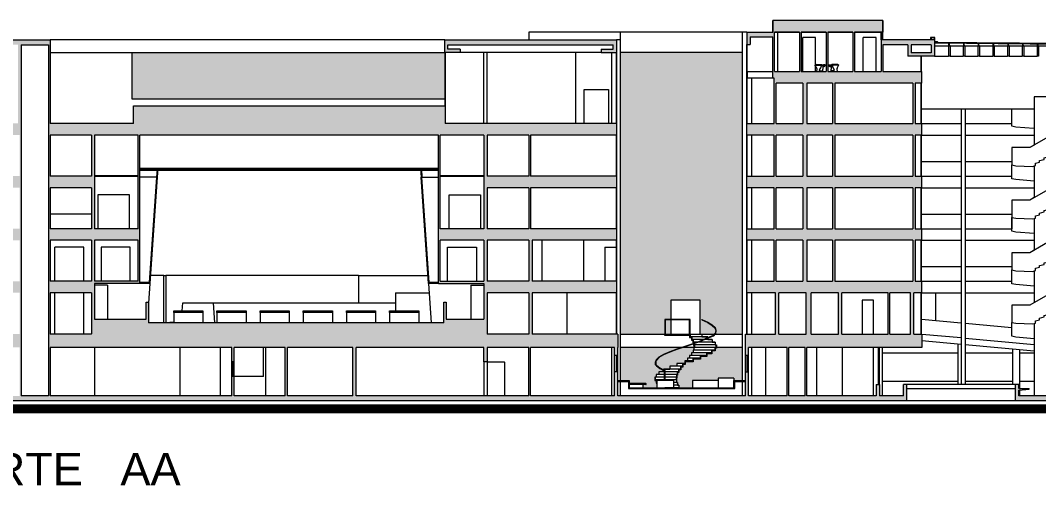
# Model space of a CAD drawing. Header units: metres. Extents: x -331 to 2982, y 362 to 2539.
# Drawn here: x 792.3 to 855.4, y 2333 to 2361.8 of the extents above; entities that cross this region are included whole.
import ezdxf

# ---------------------------------------------------------------- set-up
doc = ezdxf.new("R2010")
doc.units = ezdxf.units.M
doc.layers.get('0').update_dxf_attribs({"color": 251})
doc.layers.add('Texto_Salas', color=251, linetype='Continuous')
doc.styles.add('ARIAL', font='arial.ttf')

msp = doc.modelspace()

# ---------------------------------------------------------------- hatches: boundary and pattern name
at = {"lineweight": 0}
h = msp.add_hatch(color=256, dxfattribs=at)
h.paths.add_polyline_path([(845.763, 2361.837), (838.948, 2361.837), (838.948, 2361.117), (837.338, 2361.117), (837.338, 2360.347), (837.538, 2360.347), (837.538, 2360.817), (838.948, 2360.817), (838.948, 2358.257), (839.038, 2358.257), (839.038, 2355.457), (837.338, 2355.457), (837.338, 2354.737), (839.038, 2354.737), (839.038, 2352.197), (837.338, 2352.197), (837.338, 2351.477), (839.038, 2351.477), (839.038, 2348.947), (837.338, 2348.947), (837.338, 2348.227), (839.038, 2348.227), (839.038, 2345.697), (837.338, 2345.697), (837.338, 2344.977), (839.123, 2344.977), (839.123, 2342.427), (837.248, 2342.427), (837.248, 2341.114, 0.414214), (837.263, 2341.099), (837.448, 2341.099), (837.448, 2341.599), (839.848, 2341.599), (839.848, 2338.597), (837.448, 2338.597), (837.448, 2340.098), (837.248, 2340.098), (837.248, 2338.597), (837.248, 2338.297), (847.247, 2338.297), (847.247, 2339.307), (847.047, 2339.307), (847.047, 2338.597), (845.548, 2338.597), (845.548, 2339.307), (845.348, 2339.307), (845.348, 2338.597), (841.048, 2338.597), (841.048, 2341.599), (848.174, 2341.599), (848.174, 2342.427), (847.682, 2342.427), (847.682, 2344.977), (848.158, 2344.977), (848.158, 2345.697), (847.768, 2345.697), (847.768, 2348.227), (848.158, 2348.227), (848.158, 2348.947), (847.768, 2348.947), (847.768, 2351.477), (848.158, 2351.477), (848.158, 2352.197), (847.768, 2352.197), (847.768, 2354.737), (848.158, 2354.737), (848.158, 2355.457), (847.768, 2355.457), (847.768, 2357.957), (848.158, 2357.957), (848.158, 2358.677), (845.763, 2358.677), (845.763, 2360.327), (847.308, 2360.327), (847.308, 2359.627), (848.958, 2359.627), (848.958, 2360.627), (845.663, 2360.627), (845.663, 2358.677), (843.998, 2358.677), (843.998, 2361.117), (845.763, 2361.117)])
h.paths.add_polyline_path([(843.898, 2361.117), (843.898, 2358.677), (842.348, 2358.677), (842.348, 2361.117)], flags=17)
h.paths.add_polyline_path([(842.248, 2361.117), (842.248, 2358.677), (840.698, 2358.677), (840.698, 2361.117)], flags=17)
h.paths.add_polyline_path([(847.508, 2360.327), (848.758, 2360.327), (848.758, 2359.827), (847.508, 2359.827)], flags=16)
h.paths.add_polyline_path([(847.618, 2357.957), (847.618, 2355.457), (842.795, 2355.457), (842.795, 2357.957)], flags=17)
h.paths.add_polyline_path([(842.645, 2357.957), (842.645, 2355.457), (841.063, 2355.457), (841.063, 2357.957)], flags=17)
h.paths.add_polyline_path([(840.598, 2361.117), (840.598, 2358.677), (839.048, 2358.677), (839.048, 2361.117)], flags=17)
h.paths.add_polyline_path([(840.803, 2357.957), (840.803, 2355.457), (839.163, 2355.457), (839.163, 2357.957)], flags=17)
h.paths.add_polyline_path([(847.618, 2354.737), (847.618, 2352.197), (842.795, 2352.197), (842.795, 2354.737)], flags=17)
h.paths.add_polyline_path([(842.645, 2354.737), (842.645, 2352.197), (841.063, 2352.197), (841.063, 2354.737)], flags=17)
h.paths.add_polyline_path([(840.803, 2354.737), (840.803, 2352.197), (839.163, 2352.197), (839.163, 2354.737)], flags=17)
h.paths.add_polyline_path([(847.618, 2351.477), (847.618, 2348.947), (842.795, 2348.947), (842.795, 2351.477)], flags=17)
h.paths.add_polyline_path([(842.645, 2351.477), (842.645, 2348.947), (841.063, 2348.947), (841.063, 2351.477)], flags=17)
h.paths.add_polyline_path([(840.803, 2351.477), (840.803, 2348.947), (839.163, 2348.947), (839.163, 2351.477)], flags=17)
h.paths.add_polyline_path([(847.618, 2348.227), (847.618, 2345.697), (842.795, 2345.697), (842.795, 2348.227)], flags=17)
h.paths.add_polyline_path([(842.645, 2348.227), (842.645, 2345.697), (841.063, 2345.697), (841.063, 2348.227)], flags=17)
h.paths.add_polyline_path([(840.803, 2348.227), (840.803, 2345.697), (839.163, 2345.697), (839.163, 2348.227)], flags=17)
h.paths.add_polyline_path([(846.1, 2344.977), (846.1, 2342.427), (843.223, 2342.427), (843.223, 2344.977)], flags=17)
h.paths.add_polyline_path([(846.195, 2344.977), (847.482, 2344.977), (847.482, 2342.427), (846.195, 2342.427)], flags=17)
h.paths.add_polyline_path([(843.023, 2344.977), (843.023, 2342.427), (841.323, 2342.427), (841.323, 2344.977)], flags=17)
h.paths.add_polyline_path([(841.023, 2344.977), (841.023, 2342.427), (839.323, 2342.427), (839.323, 2344.977)], flags=17)
h.paths.add_polyline_path([(840.948, 2341.599), (840.948, 2338.597), (839.948, 2338.597), (839.948, 2341.599)], flags=17)
h = msp.add_hatch(color=256, dxfattribs=at)
h.paths.add_polyline_path([(794.198, 2360.627), (785.088, 2360.627), (785.088, 2359.857), (786.058, 2359.857), (786.058, 2360.057), (785.288, 2360.057), (785.288, 2360.327), (790.298, 2360.327), (790.298, 2355.457), (786.038, 2355.457), (786.038, 2354.737), (788.698, 2354.737), (788.698, 2352.197), (786.038, 2352.197), (786.038, 2351.477), (792.298, 2351.477), (792.298, 2348.947), (786.038, 2348.947), (786.038, 2348.227), (789.648, 2348.227), (789.648, 2345.697), (786.038, 2345.697), (786.038, 2344.977), (790.55, 2344.977), (790.55, 2342.427), (784.638, 2342.427), (784.638, 2342.377), (784.638, 2341.599), (784.838, 2341.599), (784.838, 2342.127), (789.538, 2342.127), (789.538, 2341.599), (792.298, 2341.599), (792.298, 2338.597), (789.738, 2338.597), (789.738, 2340.977), (789.538, 2340.977), (789.538, 2338.297), (794.198, 2338.297), (794.198, 2338.597), (794.198, 2341.599)])
h.paths.add_polyline_path([(792.198, 2360.327), (792.198, 2359.857), (792.198, 2355.457), (790.398, 2355.457), (790.398, 2360.327)], flags=16)
h.paths.add_polyline_path([(792.398, 2360.327), (794.098, 2360.327), (794.098, 2338.597), (792.398, 2338.597)], flags=16)
h.paths.add_polyline_path([(792.298, 2354.737), (792.298, 2352.197), (790.598, 2352.197), (790.598, 2354.737)], flags=16)
h.paths.add_polyline_path([(790.498, 2354.737), (790.498, 2352.197), (790.198, 2352.197), (790.198, 2354.737)], flags=16)
h.paths.add_polyline_path([(790.098, 2354.737), (790.098, 2352.197), (788.798, 2352.197), (788.798, 2354.737)], flags=16)
h.paths.add_polyline_path([(792.298, 2348.227), (792.298, 2345.697), (789.748, 2345.697), (789.748, 2348.227)], flags=16)
h.paths.add_polyline_path([(792.298, 2344.977), (792.298, 2342.427), (790.61, 2342.427), (790.61, 2344.977)], flags=16)
for points in [[(829.258, 2360.627), (818.628, 2360.627), (818.628, 2359.857), (819.578, 2359.857), (819.578, 2360.057), (818.828, 2360.057), (818.828, 2360.327), (829.058, 2360.327), (829.058, 2360.057), (828.308, 2360.057), (828.308, 2359.857), (829.258, 2359.857)], [(818.628, 2359.857), (799.248, 2359.857), (799.248, 2356.987), (818.628, 2356.987)], [(886.269, 2338.597), (883.981, 2338.597), (883.981, 2340.993), (885.977, 2341.131), (885.976, 2341.356), (885.786, 2341.356), (885.786, 2341.281), (883.981, 2341.281), (883.981, 2341.481), (883.581, 2341.481), (883.581, 2338.963), (881.776, 2338.963), (881.776, 2339.038), (881.586, 2339.038), (881.586, 2338.963), (881.586, 2338.813), (883.581, 2338.677), (883.581, 2338.597), (854.187, 2338.597), (854.187, 2338.957), (854.82, 2339.021, 0.448595), (854.834, 2339.039, 0.479005), (854.819, 2339.057), (854.187, 2339.057), (854.187, 2339.307), (853.987, 2339.307), (853.987, 2338.297), (886.269, 2338.297)]]:
    msp.add_hatch(color=256, dxfattribs=at).paths.add_polyline_path(points)
h = msp.add_hatch(color=256, dxfattribs=at)
h.paths.add_polyline_path([(837.073, 2359.857), (829.523, 2359.857), (829.523, 2342.427), (832.257, 2342.427), (832.257, 2343.327), (832.63, 2343.327), (832.63, 2344.527), (834.45, 2344.527), (834.45, 2342.427), (835.334, 2342.427), (835.374, 2342.475, 0.117169), (835.377, 2342.481), (835.415, 2342.644), (835.365, 2342.807, 0.129661), (835.361, 2342.814), (835.203, 2342.964), (834.915, 2343.131), (834.56, 2343.297), (834.56, 2343.327), (834.915, 2343.161), (835.203, 2342.994), (835.378, 2342.828), (835.433, 2342.648), (835.39, 2342.465), (835.359, 2342.427), (837.073, 2342.427)])
h.paths.add_polyline_path([(832.63, 2343.297), (832.287, 2343.297), (832.287, 2342.427), (832.63, 2342.427)], flags=17)
h = msp.add_hatch(color=256, dxfattribs=at)
h.paths.add_polyline_path([(818.248, 2356.557), (799.348, 2356.557), (799.348, 2355.457), (794.198, 2355.457), (794.198, 2354.737), (796.748, 2354.737), (796.748, 2352.197), (794.198, 2352.197), (794.198, 2351.477), (796.748, 2351.477), (796.748, 2348.947), (794.198, 2348.947), (794.198, 2348.227), (796.748, 2348.227), (796.748, 2345.697), (794.198, 2345.697), (794.198, 2344.977), (796.748, 2344.977), (796.748, 2342.427), (794.198, 2342.427), (794.198, 2341.599), (805.448, 2341.599), (805.448, 2340.697), (805.598, 2340.697), (805.598, 2341.599), (808.748, 2341.599), (808.748, 2338.597), (805.598, 2338.597), (805.598, 2339.797), (805.448, 2339.797), (805.448, 2338.597), (794.198, 2338.597), (794.198, 2338.297), (813.148, 2338.297), (813.148, 2338.597), (813.148, 2341.599), (813.148, 2343.124), (800.288, 2343.124), (800.288, 2344.407), (800.138, 2344.407), (800.138, 2343.357), (796.948, 2343.357), (796.948, 2345.557), (799.748, 2345.557), (799.748, 2354.737), (818.248, 2354.737)])
h.paths.add_polyline_path([(799.648, 2354.737), (799.648, 2348.947), (796.948, 2348.947), (796.948, 2354.737)], flags=17)
h.paths.add_polyline_path([(799.648, 2348.227), (799.648, 2345.697), (796.948, 2345.697), (796.948, 2348.227)], flags=16)
h.paths.add_polyline_path([(812.948, 2341.599), (812.948, 2338.597), (808.898, 2338.597), (808.898, 2341.599)], flags=16)
h = msp.add_hatch(color=256, dxfattribs=at)
h.paths.add_polyline_path([(829.258, 2355.457), (818.648, 2355.457), (818.648, 2356.557), (818.248, 2356.557), (818.248, 2354.737), (818.248, 2345.557), (821.048, 2345.557), (821.048, 2343.357), (818.728, 2343.357), (818.728, 2344.407), (818.578, 2344.407), (818.578, 2343.124), (813.148, 2343.124), (813.148, 2341.599), (821.048, 2341.599), (821.048, 2340.697), (821.248, 2340.697), (821.248, 2341.599), (823.848, 2341.599), (823.848, 2338.597), (813.148, 2338.597), (813.148, 2338.297), (837.248, 2338.297), (837.248, 2338.597), (829.348, 2338.597), (829.348, 2340.098), (829.148, 2340.098), (829.148, 2338.597), (823.948, 2338.597), (823.948, 2341.599), (829.148, 2341.599), (829.148, 2341.099), (829.348, 2341.099), (829.348, 2341.599), (829.348, 2342.427), (824.048, 2342.427), (824.048, 2344.977), (829.258, 2344.977), (829.258, 2345.697), (824.048, 2345.697), (824.048, 2348.227), (829.258, 2348.227), (829.258, 2348.947), (823.948, 2348.947), (823.948, 2351.477), (829.258, 2351.477), (829.258, 2352.197), (823.948, 2352.197), (823.948, 2354.737), (829.258, 2354.737)])
h.paths.add_polyline_path([(821.048, 2354.737), (821.048, 2348.947), (818.348, 2348.947), (818.348, 2354.737)], flags=17)
h.paths.add_polyline_path([(821.248, 2354.737), (823.848, 2354.737), (823.848, 2352.197), (821.248, 2352.197)], flags=17)
h.paths.add_polyline_path([(821.248, 2351.477), (823.848, 2351.477), (823.848, 2348.947), (821.248, 2348.947)], flags=17)
h.paths.add_polyline_path([(821.048, 2348.227), (821.048, 2345.697), (818.348, 2345.697), (818.348, 2348.227)], flags=17)
h.paths.add_polyline_path([(821.248, 2348.227), (823.848, 2348.227), (823.848, 2345.697), (821.248, 2345.697)], flags=17)
h.paths.add_polyline_path([(821.248, 2344.977), (823.848, 2344.977), (823.848, 2342.427), (821.248, 2342.427)], flags=17)
h = msp.add_hatch(color=256, dxfattribs=at)
h.paths.add_polyline_path([(831.721, 2340.83), (831.896, 2340.996), (832.184, 2341.163), (832.565, 2341.329), (833.013, 2341.496), (833.313, 2341.599), (829.523, 2341.599), (829.523, 2339.547), (830.058, 2339.547), (830.058, 2339.357), (831.089, 2339.357, -0.414214), (831.104, 2339.342), (831.104, 2339.322, -0.414214), (831.089, 2339.307), (830.904, 2339.307), (830.904, 2339.097), (831.788, 2339.097), (831.788, 2339.38), (831.717, 2339.38), (831.717, 2339.547), (831.64, 2339.547), (831.64, 2339.763), (831.67, 2339.763), (831.721, 2339.763), (831.721, 2339.93), (831.896, 2339.93), (831.896, 2340.096), (832.184, 2340.096), (832.184, 2340.173), (831.948, 2340.3), (831.747, 2340.467), (831.67, 2340.55), (831.67, 2340.633), (831.67, 2340.663)])
h.paths.add_polyline_path([(833.655, 2340.929), (833.793, 2340.929), (833.793, 2341.095), (833.913, 2341.095), (833.913, 2341.262), (834.006, 2341.262), (834.006, 2341.428), (834.059, 2341.428), (834.059, 2341.599), (833.401, 2341.599), (833.013, 2341.466), (832.565, 2341.299), (832.184, 2341.133), (831.896, 2340.966), (831.738, 2340.816, 0.129661), (831.734, 2340.809), (831.695, 2340.682), (831.695, 2340.559, 0.189519), (831.699, 2340.549), (831.747, 2340.497), (831.948, 2340.33), (832.184, 2340.203), (832.184, 2340.263), (832.565, 2340.263), (832.565, 2340.429), (833.013, 2340.429), (833.013, 2340.596), (833.498, 2340.596), (833.498, 2340.762), (833.655, 2340.762)])
h.paths.add_polyline_path([(837.073, 2341.599), (835.459, 2341.599), (835.459, 2341.545), (835.381, 2341.545), (835.381, 2341.378), (835.181, 2341.378), (835.181, 2341.212), (834.872, 2341.212), (834.872, 2341.045), (834.474, 2341.045), (834.474, 2340.879), (834.016, 2340.879), (834.016, 2340.712), (833.528, 2340.712), (833.528, 2340.546), (833.383, 2340.546), (833.383, 2340.379), (833.248, 2340.379), (833.248, 2340.213), (833.134, 2340.213), (833.134, 2340.046), (833.047, 2340.046), (833.047, 2339.88), (832.995, 2339.88), (832.995, 2339.713), (832.98, 2339.713), (832.98, 2339.597), (832.983, 2339.597), (832.983, 2339.43), (833.043, 2339.43), (833.043, 2339.264), (833.136, 2339.264), (833.136, 2339.097), (833.968, 2339.097), (833.968, 2339.547), (835.558, 2339.547), (835.558, 2339.697), (836.538, 2339.697), (836.538, 2339.547), (837.073, 2339.547)])

# ---------------------------------------------------------------- linework, layer by layer
for p, q in [((838.948, 2361.117), (838.948, 2361.837)), ((845.763, 2361.837), (845.763, 2361.117)), ((829.523, 2339.547), (829.523, 2361.117)), ((837.073, 2339.547), (837.073, 2361.117)), ((837.338, 2361.117), (838.948, 2361.117)), ((837.338, 2361.117), (837.338, 2360.347)), ((840.598, 2361.117), (839.048, 2361.117)), ((839.048, 2358.677), (839.048, 2361.117)), ((839.248, 2361.117), (839.248, 2358.677)), ((840.598, 2361.117), (840.598, 2358.677)), ((842.248, 2361.117), (840.698, 2361.117)), ((840.698, 2361.117), (840.698, 2358.677)), ((842.248, 2361.117), (842.248, 2358.677)), ((843.898, 2361.117), (842.348, 2361.117)), ((842.348, 2361.117), (842.348, 2358.677)), ((843.898, 2361.117), (843.898, 2358.677)), ((845.763, 2361.117), (843.998, 2361.117)), ((843.998, 2361.117), (843.998, 2358.677)), ((845.663, 2360.627), (845.663, 2361.117)), ((845.703, 2361.117), (845.703, 2360.627)), ((845.723, 2361.117), (845.723, 2360.627)), ((845.763, 2360.627), (845.763, 2361.117)), ((785.088, 2360.627), (794.198, 2360.627)), ((818.628, 2360.627), (794.198, 2360.627)), ((794.198, 2360.627), (794.198, 2355.457)), ((818.628, 2360.627), (829.258, 2360.627)), ((818.628, 2359.857), (818.628, 2360.627)), ((829.523, 2360.627), (829.258, 2360.627)), ((829.258, 2360.627), (829.258, 2359.857)), ((837.538, 2360.817), (838.948, 2360.817)), ((837.538, 2360.817), (837.538, 2360.347)), ((838.948, 2358.257), (838.948, 2360.817)), ((840.798, 2358.677), (840.798, 2360.777)), ((841.598, 2360.777), (840.798, 2360.777)), ((841.598, 2359.091), (841.598, 2360.777)), ((844.548, 2358.677), (844.548, 2360.777)), ((845.348, 2360.777), (844.548, 2360.777)), ((845.348, 2358.677), (845.348, 2360.777)), ((848.958, 2360.627), (845.663, 2360.627)), ((845.663, 2360.627), (845.663, 2358.677)), ((848.758, 2360.747), (848.758, 2360.627)), ((848.958, 2360.627), (848.958, 2359.627)), ((849.158, 2360.51), (849.208, 2360.475)), ((792.398, 2360.327), (794.098, 2360.327)), ((792.398, 2360.327), (792.398, 2338.597)), ((794.098, 2360.327), (794.098, 2338.597)), ((794.198, 2359.857), (818.628, 2359.857)), ((818.628, 2359.857), (818.628, 2356.557)), ((819.578, 2359.857), (818.628, 2359.857)), ((818.648, 2359.857), (818.648, 2356.557)), ((818.828, 2360.327), (829.058, 2360.327)), ((818.828, 2360.057), (818.828, 2360.327)), ((819.578, 2360.057), (818.828, 2360.057)), ((819.578, 2360.057), (819.578, 2359.857)), ((828.308, 2359.857), (819.578, 2359.857)), ((821.048, 2355.457), (821.048, 2359.857)), ((821.248, 2355.457), (821.248, 2359.857)), ((826.758, 2355.457), (826.758, 2359.857)), ((828.308, 2360.057), (828.308, 2359.857)), ((828.308, 2360.057), (829.058, 2360.057)), ((828.308, 2359.857), (829.258, 2359.857)), ((828.973, 2355.457), (828.973, 2359.857)), ((829.058, 2360.057), (829.058, 2360.327)), ((829.238, 2359.857), (829.238, 2355.457)), ((829.258, 2359.857), (829.258, 2355.457)), ((837.073, 2359.857), (829.523, 2359.857)), ((837.338, 2355.457), (837.338, 2360.347)), ((837.338, 2360.347), (837.538, 2360.347)), ((837.368, 2355.457), (837.368, 2360.347)), ((847.308, 2360.327), (845.763, 2360.327)), ((845.763, 2360.327), (845.763, 2358.677)), ((847.308, 2360.327), (847.308, 2359.627)), ((848.758, 2360.327), (847.508, 2360.327)), ((847.508, 2360.327), (847.508, 2359.827)), ((848.758, 2360.327), (848.758, 2359.827)), ((859.321, 2360.374), (848.958, 2360.477)), ((859.321, 2360.324), (848.958, 2360.427)), ((848.958, 2360.252), (859.021, 2360.252)), ((849.823, 2360.252), (849.823, 2359.627)), ((849.923, 2360.252), (849.823, 2360.252)), ((849.86, 2360.252), (849.86, 2360.418)), ((849.885, 2360.252), (849.885, 2360.418)), ((849.923, 2360.252), (849.923, 2359.627)), ((850.738, 2360.252), (850.738, 2359.627)), ((850.838, 2360.252), (850.738, 2360.252)), ((850.775, 2360.252), (850.775, 2360.409)), ((850.8, 2360.252), (850.8, 2360.409)), ((850.838, 2360.252), (850.838, 2359.627)), ((851.652, 2360.252), (851.652, 2359.627)), ((851.752, 2360.252), (851.652, 2360.252)), ((851.69, 2360.252), (851.69, 2360.4)), ((851.715, 2360.252), (851.715, 2360.4)), ((851.752, 2360.252), (851.752, 2359.627)), ((852.567, 2360.252), (852.567, 2359.627)), ((852.667, 2360.252), (852.567, 2360.252)), ((852.605, 2360.252), (852.605, 2360.391)), ((852.63, 2360.252), (852.63, 2360.39)), ((852.667, 2360.252), (852.667, 2359.627)), ((853.482, 2360.252), (853.482, 2359.627)), ((853.582, 2360.252), (853.482, 2360.252)), ((853.52, 2360.252), (853.52, 2360.382)), ((853.545, 2360.252), (853.545, 2360.381)), ((853.582, 2360.252), (853.582, 2359.627)), ((854.397, 2360.252), (854.397, 2359.627)), ((854.497, 2360.252), (854.397, 2360.252)), ((854.434, 2360.252), (854.434, 2360.372)), ((854.459, 2360.252), (854.459, 2360.372)), ((854.497, 2360.252), (854.497, 2359.627)), ((855.312, 2360.252), (855.312, 2359.627)), ((855.412, 2360.252), (855.312, 2360.252)), ((855.349, 2360.252), (855.349, 2360.363)), ((855.374, 2360.252), (855.374, 2360.363)), ((855.412, 2360.252), (855.412, 2359.627)), ((848.958, 2359.627), (847.308, 2359.627)), ((848.758, 2359.827), (847.508, 2359.827)), ((848.138, 2358.677), (848.138, 2359.627)), ((848.158, 2358.677), (848.158, 2359.627)), ((848.958, 2359.627), (849.823, 2359.627)), ((849.923, 2359.627), (849.823, 2359.627)), ((849.923, 2359.627), (850.738, 2359.627)), ((850.838, 2359.627), (850.738, 2359.627)), ((850.838, 2359.627), (851.652, 2359.627)), ((851.752, 2359.627), (851.652, 2359.627)), ((851.752, 2359.627), (852.567, 2359.627)), ((852.667, 2359.627), (852.567, 2359.627)), ((852.667, 2359.627), (853.482, 2359.627)), ((853.582, 2359.627), (853.482, 2359.627)), ((853.582, 2359.627), (854.397, 2359.627)), ((854.497, 2359.627), (854.397, 2359.627)), ((854.497, 2359.627), (855.312, 2359.627)), ((855.412, 2359.627), (855.312, 2359.627)), ((837.388, 2358.257), (837.388, 2358.677)), ((837.388, 2358.677), (838.948, 2358.677)), ((841.573, 2359.045), (841.573, 2359.062)), ((841.669, 2358.871), (841.574, 2359.04)), ((841.578, 2359.067), (842.065, 2359.067)), ((841.579, 2359.082), (841.579, 2359.072)), ((841.584, 2359.087), (841.987, 2359.087)), ((841.598, 2358.677), (841.598, 2358.998)), ((841.634, 2359.102), (841.987, 2359.102)), ((841.841, 2358.736), (841.84, 2358.763)), ((841.871, 2358.707), (842.033, 2358.707)), ((841.918, 2359.042), (842.091, 2359.042)), ((841.987, 2359.102), (841.987, 2359.067)), ((841.996, 2359.096), (841.987, 2359.096)), ((841.987, 2359.079), (841.99, 2359.08)), ((841.987, 2359.074), (841.999, 2359.078)), ((841.992, 2359.075), (841.992, 2359.067)), ((842.001, 2359.079), (842.001, 2359.067)), ((842.043, 2359.042), (842.023, 2359.042)), ((842.038, 2359.011), (842.038, 2358.819)), ((842.043, 2358.697), (842.038, 2358.818)), ((842.05, 2359.034), (842.04, 2359.019)), ((842.043, 2358.682), (842.043, 2358.697)), ((842.068, 2359.068), (842.078, 2359.076)), ((842.193, 2359.077), (842.078, 2359.076)), ((842.106, 2359.047), (842.193, 2359.047)), ((842.198, 2359.072), (842.198, 2359.052)), ((842.398, 2359.072), (842.398, 2359.052)), ((842.403, 2359.077), (842.518, 2359.076)), ((842.49, 2359.047), (842.403, 2359.047)), ((842.678, 2359.042), (842.505, 2359.042)), ((842.528, 2359.068), (842.518, 2359.076)), ((843.018, 2359.067), (842.531, 2359.067)), ((842.545, 2359.034), (842.555, 2359.019)), ((842.553, 2359.042), (842.573, 2359.042)), ((842.553, 2358.697), (842.558, 2358.818)), ((842.553, 2358.682), (842.553, 2358.697)), ((842.558, 2359.011), (842.558, 2358.819)), ((842.724, 2358.707), (842.563, 2358.707)), ((842.595, 2359.079), (842.595, 2359.067)), ((842.609, 2359.074), (842.596, 2359.078)), ((842.6, 2359.096), (842.609, 2359.096)), ((842.604, 2359.075), (842.604, 2359.067)), ((842.609, 2359.079), (842.606, 2359.08)), ((842.609, 2359.102), (842.609, 2359.067)), ((842.962, 2359.102), (842.609, 2359.102)), ((843.012, 2359.087), (842.609, 2359.087)), ((842.754, 2358.736), (842.756, 2358.763)), ((842.927, 2358.871), (843.022, 2359.04)), ((843.017, 2359.082), (843.017, 2359.072)), ((843.023, 2359.045), (843.023, 2359.062)), ((838.948, 2358.257), (837.388, 2358.257)), ((837.623, 2358.257), (837.623, 2355.457)), ((839.038, 2355.457), (839.038, 2358.257)), ((839.163, 2355.457), (839.163, 2357.957)), ((840.803, 2357.957), (840.803, 2355.457)), ((841.063, 2357.957), (841.063, 2355.457)), ((842.645, 2357.957), (842.645, 2355.457)), ((842.795, 2357.957), (842.795, 2355.457)), ((847.618, 2357.957), (847.618, 2355.457)), ((847.768, 2357.957), (847.768, 2355.457)), ((848.138, 2355.457), (848.138, 2357.957)), ((848.158, 2355.457), (848.158, 2357.957)), ((855.138, 2357.107), (855.138, 2354.122)), ((856.478, 2357.107), (855.138, 2357.107)), ((818.648, 2356.557), (818.648, 2355.457)), ((850.605, 2356.357), (850.605, 2339.307)), ((850.855, 2356.357), (850.855, 2339.307)), ((799.348, 2355.457), (794.198, 2355.457)), ((829.258, 2355.457), (818.648, 2355.457)), ((829.258, 2355.457), (829.258, 2354.737)), ((848.158, 2355.457), (850.605, 2355.457)), ((850.855, 2355.457), (853.752, 2355.457)), ((794.098, 2354.737), (794.098, 2352.197)), ((794.198, 2354.737), (794.198, 2352.197)), ((796.748, 2354.737), (794.198, 2354.737)), ((794.198, 2354.737), (794.198, 2352.197)), ((796.748, 2354.737), (796.748, 2352.197)), ((799.648, 2354.737), (796.948, 2354.737)), ((796.948, 2354.737), (796.948, 2348.947)), ((799.648, 2348.947), (799.648, 2354.737)), ((818.248, 2354.737), (799.748, 2354.737)), ((799.748, 2345.557), (799.748, 2354.737)), ((818.248, 2345.557), (818.248, 2354.737)), ((821.048, 2354.737), (818.348, 2354.737)), ((818.348, 2348.947), (818.348, 2354.737)), ((821.048, 2354.737), (821.048, 2348.947)), ((823.848, 2354.737), (821.248, 2354.737)), ((821.248, 2354.737), (821.248, 2352.197)), ((823.848, 2354.737), (823.848, 2352.197)), ((829.258, 2354.737), (823.948, 2354.737)), ((823.948, 2354.737), (823.948, 2352.197)), ((829.238, 2354.737), (829.238, 2352.197)), ((829.258, 2354.737), (829.258, 2352.197)), ((837.338, 2352.197), (837.338, 2354.737)), ((837.368, 2352.197), (837.368, 2354.737)), ((837.623, 2354.737), (837.623, 2352.197)), ((839.038, 2352.197), (839.038, 2354.737)), ((839.163, 2352.197), (839.163, 2354.737)), ((840.803, 2354.737), (840.803, 2352.197)), ((841.063, 2354.737), (841.063, 2352.197)), ((842.645, 2354.737), (842.645, 2352.197)), ((842.795, 2354.737), (842.795, 2352.197)), ((847.618, 2354.737), (847.618, 2352.197)), ((847.768, 2354.737), (847.768, 2352.197)), ((848.138, 2352.197), (848.138, 2354.737)), ((848.158, 2354.737), (850.605, 2354.737)), ((848.158, 2352.197), (848.158, 2354.737)), ((850.855, 2354.737), (855.138, 2354.737)), ((854.858, 2353.962), (853.752, 2353.962)), ((853.752, 2353.962), (853.752, 2353.097)), ((799.748, 2352.685), (818.248, 2352.685)), ((799.748, 2352.635), (818.248, 2352.635)), ((800.804, 2352.552), (799.748, 2352.552)), ((800.81, 2352.635), (800.776, 2352.135)), ((800.86, 2352.635), (800.826, 2352.135)), ((817.141, 2352.552), (800.855, 2352.552)), ((817.135, 2352.635), (817.17, 2352.135)), ((817.186, 2352.635), (817.22, 2352.135)), ((818.248, 2352.552), (817.191, 2352.552)), ((855.138, 2352.832), (855.138, 2350.872)), ((796.748, 2352.197), (794.198, 2352.197)), ((796.948, 2352.247), (799.648, 2352.247)), ((796.948, 2352.197), (799.648, 2352.197)), ((800.776, 2352.135), (799.748, 2352.135)), ((800.826, 2352.135), (800.372, 2345.557)), ((800.776, 2352.135), (800.826, 2352.135)), ((817.624, 2345.557), (817.17, 2352.135)), ((817.22, 2352.135), (817.17, 2352.135)), ((817.22, 2352.135), (818.248, 2352.135)), ((818.348, 2352.247), (821.048, 2352.247)), ((818.348, 2352.197), (821.048, 2352.197)), ((823.848, 2352.197), (821.248, 2352.197)), ((829.258, 2352.197), (823.948, 2352.197)), ((829.258, 2352.197), (829.258, 2351.477)), ((848.158, 2352.197), (850.605, 2352.197)), ((850.855, 2352.197), (853.752, 2352.197)), ((794.098, 2351.477), (794.098, 2348.947)), ((794.198, 2351.477), (794.198, 2348.947)), ((796.748, 2351.477), (794.198, 2351.477)), ((794.198, 2351.477), (794.198, 2348.947)), ((796.748, 2351.477), (796.748, 2348.947)), ((823.848, 2351.477), (821.248, 2351.477)), ((821.248, 2351.477), (821.248, 2348.947)), ((823.848, 2351.477), (823.848, 2348.947)), ((829.258, 2351.477), (823.948, 2351.477)), ((823.948, 2351.477), (823.948, 2348.947)), ((829.238, 2351.477), (829.238, 2348.947)), ((829.258, 2351.477), (829.258, 2348.947)), ((837.338, 2348.947), (837.338, 2351.477)), ((837.368, 2348.947), (837.368, 2351.477)), ((837.623, 2351.477), (837.623, 2348.947)), ((839.038, 2348.947), (839.038, 2351.477)), ((839.163, 2348.947), (839.163, 2351.477)), ((840.803, 2351.477), (840.803, 2348.947)), ((841.063, 2351.477), (841.063, 2348.947)), ((842.645, 2351.477), (842.645, 2348.947)), ((842.795, 2351.477), (842.795, 2348.947)), ((847.618, 2351.477), (847.618, 2348.947)), ((847.768, 2351.477), (847.768, 2348.947)), ((848.138, 2348.947), (848.138, 2351.477)), ((848.158, 2351.477), (850.605, 2351.477)), ((848.158, 2348.947), (848.158, 2351.477)), ((850.855, 2351.477), (855.138, 2351.477)), ((854.858, 2350.712), (853.752, 2350.712)), ((853.752, 2350.712), (853.752, 2349.847)), ((796.748, 2349.847), (794.198, 2349.847)), ((853.752, 2349.644), (853.752, 2348.947)), ((855.138, 2349.582), (855.138, 2347.622)), ((796.748, 2348.947), (794.198, 2348.947)), ((799.648, 2348.947), (796.948, 2348.947)), ((821.048, 2348.947), (818.348, 2348.947)), ((823.848, 2348.947), (821.248, 2348.947)), ((829.258, 2348.947), (823.948, 2348.947)), ((829.258, 2348.947), (829.258, 2348.227)), ((848.158, 2348.947), (850.605, 2348.947)), ((850.855, 2348.947), (853.752, 2348.947)), ((794.098, 2348.227), (794.098, 2345.697)), ((794.198, 2348.227), (794.198, 2345.697)), ((796.748, 2348.227), (794.198, 2348.227)), ((794.198, 2348.227), (794.198, 2345.697)), ((796.748, 2348.227), (796.748, 2345.697)), ((799.648, 2348.227), (796.948, 2348.227)), ((796.948, 2348.227), (796.948, 2345.697)), ((799.648, 2345.697), (799.648, 2348.227)), ((821.048, 2348.227), (818.348, 2348.227)), ((818.348, 2345.697), (818.348, 2348.227)), ((821.048, 2348.227), (821.048, 2345.697)), ((823.848, 2348.227), (821.248, 2348.227)), ((821.248, 2348.227), (821.248, 2345.697)), ((823.848, 2348.227), (823.848, 2345.697)), ((829.258, 2348.227), (824.048, 2348.227)), ((824.048, 2348.227), (824.048, 2345.697)), ((824.648, 2348.227), (824.648, 2345.697)), ((827.251, 2345.697), (827.251, 2348.227)), ((829.238, 2348.227), (829.238, 2345.697)), ((829.258, 2348.227), (829.258, 2345.697)), ((837.338, 2345.697), (837.338, 2348.227)), ((837.368, 2345.697), (837.368, 2348.227)), ((837.623, 2348.227), (837.623, 2345.697)), ((839.038, 2345.697), (839.038, 2348.227)), ((839.163, 2345.697), (839.163, 2348.227)), ((840.803, 2348.227), (840.803, 2345.697)), ((841.063, 2348.227), (841.063, 2345.697)), ((842.645, 2348.227), (842.645, 2345.697)), ((842.795, 2348.227), (842.795, 2345.697)), ((847.618, 2348.227), (847.618, 2345.697)), ((847.768, 2348.227), (847.768, 2345.697)), ((848.138, 2345.697), (848.138, 2348.227)), ((848.158, 2348.227), (850.605, 2348.227)), ((848.158, 2345.697), (848.158, 2348.227)), ((850.855, 2348.227), (855.138, 2348.227)), ((794.48, 2345.697), (794.48, 2347.797)), ((796.28, 2347.797), (794.48, 2347.797)), ((796.28, 2345.697), (796.28, 2347.797)), ((828.538, 2347.797), (828.538, 2345.697)), ((828.538, 2347.797), (829.238, 2347.797)), ((854.858, 2347.462), (853.752, 2347.462)), ((853.752, 2347.462), (853.752, 2346.597)), ((801.223, 2346.057), (800.407, 2346.057)), ((813.283, 2346.057), (801.363, 2346.057)), ((813.283, 2346.057), (817.589, 2346.057)), ((813.283, 2346.057), (813.283, 2344.357)), ((855.138, 2346.332), (855.138, 2344.372)), ((796.748, 2345.697), (794.198, 2345.697)), ((799.648, 2345.697), (796.948, 2345.697)), ((799.748, 2345.557), (796.948, 2345.557)), ((796.948, 2345.557), (796.948, 2343.357)), ((797.752, 2345.457), (796.948, 2345.457)), ((797.752, 2345.457), (797.752, 2343.357)), ((800.372, 2345.557), (799.748, 2345.557)), ((800.372, 2345.557), (800.288, 2344.335)), ((800.336, 2345.757), (800.386, 2345.757)), ((817.61, 2345.757), (817.66, 2345.757)), ((818.248, 2345.557), (817.624, 2345.557)), ((817.624, 2345.557), (817.791, 2343.124)), ((818.248, 2345.557), (821.048, 2345.557)), ((818.348, 2345.697), (821.048, 2345.697)), ((820.244, 2345.457), (820.244, 2343.357)), ((820.244, 2345.457), (821.048, 2345.457)), ((821.048, 2345.557), (821.048, 2343.357)), ((823.848, 2345.697), (821.248, 2345.697)), ((829.258, 2345.697), (824.048, 2345.697)), ((829.258, 2345.697), (829.258, 2344.977)), ((848.158, 2345.697), (850.605, 2345.697)), ((850.855, 2345.697), (853.752, 2345.697)), ((794.098, 2344.977), (794.098, 2342.427)), ((794.198, 2344.977), (794.198, 2342.427)), ((796.748, 2344.977), (794.198, 2344.977)), ((794.198, 2344.977), (794.198, 2342.427)), ((794.473, 2342.427), (794.473, 2344.977)), ((796.273, 2342.427), (796.273, 2344.977)), ((796.748, 2344.977), (796.748, 2342.442)), ((815.583, 2344.977), (815.583, 2343.869)), ((815.583, 2344.977), (817.664, 2344.977)), ((823.848, 2344.977), (821.248, 2344.977)), ((821.248, 2344.977), (821.248, 2342.442)), ((823.848, 2344.977), (823.848, 2342.427)), ((829.258, 2344.977), (824.048, 2344.977)), ((824.048, 2344.977), (824.048, 2342.427)), ((826.188, 2344.977), (826.188, 2342.427)), ((829.238, 2344.977), (829.238, 2342.427)), ((829.258, 2344.977), (829.258, 2342.427)), ((837.338, 2342.427), (837.338, 2344.977)), ((837.368, 2342.427), (837.368, 2344.977)), ((837.623, 2344.977), (837.623, 2342.427)), ((839.123, 2342.427), (839.123, 2344.977)), ((839.323, 2342.427), (839.323, 2344.977)), ((841.023, 2342.427), (841.023, 2344.977)), ((841.323, 2342.427), (841.323, 2344.977)), ((843.023, 2342.427), (843.023, 2344.977)), ((843.223, 2342.427), (843.223, 2344.977)), ((846.1, 2342.427), (846.1, 2344.977)), ((846.195, 2342.427), (846.195, 2344.977)), ((847.482, 2342.427), (847.482, 2344.977)), ((847.682, 2342.427), (847.682, 2344.977)), ((848.138, 2342.427), (848.138, 2344.977)), ((848.158, 2344.977), (850.605, 2344.977)), ((848.158, 2342.427), (848.158, 2344.977)), ((849.048, 2343.247), (849.048, 2344.977)), ((850.855, 2344.977), (855.138, 2344.977)), ((804.293, 2344.357), (804.381, 2343.124)), ((803.648, 2343.849), (801.848, 2343.849)), ((801.848, 2343.76), (801.848, 2343.124)), ((803.648, 2343.76), (803.648, 2343.124)), ((806.322, 2343.849), (804.522, 2343.849)), ((804.522, 2343.76), (804.522, 2343.124)), ((806.322, 2343.76), (806.322, 2343.124)), ((808.996, 2343.849), (807.196, 2343.849)), ((807.196, 2343.76), (807.196, 2343.124)), ((808.996, 2343.76), (808.996, 2343.124)), ((811.67, 2343.849), (809.87, 2343.849)), ((809.87, 2343.76), (809.87, 2343.124)), ((811.67, 2343.76), (811.67, 2343.124)), ((814.344, 2343.849), (812.544, 2343.849)), ((812.544, 2343.76), (812.544, 2343.124)), ((814.344, 2343.76), (814.344, 2343.124)), ((817.018, 2343.849), (815.218, 2343.849)), ((815.218, 2343.76), (815.218, 2343.124)), ((817.018, 2343.76), (817.018, 2343.124)), ((818.578, 2343.124), (800.288, 2343.124)), ((801.848, 2343.157), (801.363, 2343.13)), ((834.56, 2343.297), (834.56, 2343.327)), ((834.56, 2343.297), (834.915, 2343.131)), ((834.915, 2343.131), (835.203, 2342.964)), ((835.203, 2342.964), (835.361, 2342.814)), ((855.138, 2343.082), (855.138, 2338.597)), ((796.733, 2342.427), (794.198, 2342.427)), ((823.848, 2342.427), (821.263, 2342.427)), ((829.348, 2342.427), (824.048, 2342.427)), ((829.348, 2342.427), (829.348, 2341.599)), ((829.523, 2342.427), (835.334, 2342.427)), ((832.257, 2342.327), (832.257, 2342.427)), ((834.915, 2342.261), (833.82, 2342.261)), ((835.251, 2342.328), (834.842, 2342.162)), ((835.251, 2342.298), (834.842, 2342.132)), ((835.374, 2342.475), (835.251, 2342.328)), ((835.39, 2342.465), (835.251, 2342.298)), ((835.359, 2342.427), (837.073, 2342.427)), ((835.365, 2342.807), (835.415, 2342.644)), ((835.415, 2342.644), (835.377, 2342.481)), ((835.429, 2342.631), (835.39, 2342.465)), ((835.429, 2342.661), (835.429, 2342.631)), ((848.174, 2342.427), (850.605, 2342.203)), ((805.448, 2341.599), (794.198, 2341.599)), ((794.198, 2341.599), (794.198, 2338.597)), ((796.968, 2338.597), (796.968, 2341.599)), ((802.248, 2338.597), (802.248, 2341.599)), ((804.748, 2338.597), (804.748, 2341.599)), ((805.448, 2340.697), (805.448, 2341.599)), ((808.748, 2341.599), (805.598, 2341.599)), ((805.598, 2340.697), (805.598, 2341.599)), ((807.398, 2339.812), (807.398, 2341.599)), ((807.548, 2338.597), (807.548, 2341.599)), ((808.748, 2338.597), (808.748, 2341.599)), ((812.948, 2341.599), (808.898, 2341.599)), ((808.898, 2338.597), (808.898, 2341.599)), ((812.948, 2338.597), (812.948, 2341.599)), ((821.048, 2341.599), (813.148, 2341.599)), ((813.148, 2338.597), (813.148, 2341.599)), ((823.848, 2341.599), (821.248, 2341.599)), ((823.848, 2338.597), (823.848, 2341.599)), ((829.148, 2341.599), (823.948, 2341.599)), ((823.948, 2338.597), (823.948, 2341.599)), ((828.973, 2338.597), (828.973, 2341.599)), ((829.148, 2341.099), (829.148, 2341.599)), ((829.348, 2341.099), (829.348, 2341.599)), ((833.313, 2341.599), (829.523, 2341.599)), ((833.498, 2341.662), (833.013, 2341.496)), ((833.498, 2341.632), (833.013, 2341.466)), ((834.059, 2341.599), (833.401, 2341.599)), ((833.986, 2341.829), (833.498, 2341.662)), ((833.986, 2341.799), (833.498, 2341.632)), ((834.68, 2342.094), (833.935, 2342.094)), ((834.444, 2341.995), (833.986, 2341.829)), ((834.444, 2341.965), (833.986, 2341.799)), ((834.258, 2341.928), (834.021, 2341.928)), ((835.429, 2341.595), (834.066, 2341.595)), ((835.429, 2341.761), (834.074, 2341.761)), ((835.378, 2341.928), (834.341, 2341.928)), ((834.842, 2342.162), (834.444, 2341.995)), ((834.842, 2342.132), (834.444, 2341.965)), ((835.203, 2342.094), (834.752, 2342.094)), ((837.073, 2341.599), (835.459, 2341.599)), ((837.448, 2341.099), (837.448, 2341.599)), ((837.623, 2341.599), (837.623, 2338.597)), ((838.508, 2338.597), (838.508, 2341.599)), ((839.848, 2338.597), (839.848, 2341.599)), ((839.948, 2338.597), (839.948, 2341.599)), ((840.948, 2338.597), (840.948, 2341.599)), ((841.048, 2338.597), (841.048, 2341.599)), ((841.648, 2341.599), (841.648, 2338.597)), ((843.248, 2341.599), (843.248, 2338.597)), ((845.173, 2341.599), (845.173, 2338.597)), ((845.498, 2339.307), (845.498, 2341.599)), ((845.548, 2339.307), (845.548, 2341.599)), ((845.723, 2341.599), (845.723, 2338.597)), ((848.174, 2342.027), (850.605, 2341.803)), ((850.434, 2339.307), (850.434, 2341.819)), ((850.855, 2342.18), (855.138, 2341.786)), ((850.855, 2341.78), (855.138, 2341.386)), ((829.148, 2340.098), (829.148, 2341.099)), ((829.348, 2341.099), (829.148, 2341.099)), ((829.238, 2341.099), (829.238, 2340.098)), ((829.258, 2341.099), (829.258, 2340.098)), ((829.348, 2340.098), (829.348, 2341.099)), ((831.896, 2340.996), (831.721, 2340.83)), ((831.896, 2340.966), (831.738, 2340.816)), ((832.184, 2341.163), (831.896, 2340.996)), ((832.184, 2341.133), (831.896, 2340.966)), ((832.565, 2341.329), (832.184, 2341.163)), ((832.565, 2341.299), (832.184, 2341.133)), ((833.013, 2341.496), (832.565, 2341.329)), ((833.013, 2341.466), (832.565, 2341.299)), ((834.842, 2341.095), (833.793, 2341.095)), ((835.151, 2341.262), (833.913, 2341.262)), ((835.351, 2341.428), (834.006, 2341.428)), ((837.248, 2340.098), (837.248, 2341.099)), ((837.338, 2341.099), (837.338, 2340.098)), ((837.358, 2341.099), (837.358, 2340.098)), ((837.448, 2340.098), (837.448, 2341.099)), ((850.434, 2341.247), (845.723, 2341.247)), ((853.797, 2341.247), (850.855, 2341.247)), ((853.797, 2341.509), (853.797, 2339.307)), ((854.217, 2341.471), (854.217, 2339.057)), ((855.138, 2341.247), (854.217, 2341.247)), ((805.448, 2339.797), (805.448, 2340.697)), ((805.598, 2340.697), (805.448, 2340.697)), ((805.513, 2340.697), (805.513, 2339.797)), ((805.533, 2340.697), (805.533, 2339.797)), ((805.598, 2339.797), (805.598, 2340.697)), ((821.048, 2340.697), (821.048, 2338.597)), ((821.248, 2340.697), (821.248, 2338.597)), ((821.248, 2340.697), (822.323, 2340.697)), ((822.338, 2340.682), (822.338, 2338.597)), ((831.721, 2340.83), (831.67, 2340.663)), ((831.67, 2340.663), (831.67, 2340.58)), ((831.734, 2340.809), (831.695, 2340.682)), ((833.363, 2340.429), (832.565, 2340.429)), ((833.986, 2340.762), (833.498, 2340.762)), ((834.444, 2340.929), (833.655, 2340.929)), ((805.448, 2338.597), (805.448, 2339.797)), ((805.598, 2339.797), (805.448, 2339.797)), ((807.383, 2339.797), (805.598, 2339.797)), ((805.598, 2338.597), (805.598, 2339.797)), ((829.148, 2338.597), (829.148, 2340.098)), ((829.348, 2340.098), (829.148, 2340.098)), ((829.348, 2338.597), (829.348, 2340.098)), ((832.227, 2339.763), (831.67, 2339.763)), ((832.227, 2339.93), (831.721, 2339.93)), ((832.227, 2340.096), (831.896, 2340.096)), ((833.228, 2340.263), (832.184, 2340.263)), ((833.114, 2340.096), (832.257, 2340.096)), ((833.027, 2339.93), (832.257, 2339.93)), ((832.975, 2339.763), (832.257, 2339.763)), ((836.538, 2339.697), (835.558, 2339.697)), ((835.558, 2339.697), (835.558, 2339.097)), ((836.538, 2339.697), (836.538, 2339.547)), ((837.248, 2338.597), (837.248, 2340.098)), ((837.248, 2340.098), (837.448, 2340.098)), ((837.448, 2338.597), (837.448, 2340.098)), ((829.523, 2338.597), (829.523, 2339.497)), ((831.089, 2339.357), (830.058, 2339.357)), ((831.089, 2339.307), (830.058, 2339.307)), ((830.904, 2339.307), (830.904, 2339.097)), ((831.104, 2339.322), (831.104, 2339.342)), ((832.227, 2339.597), (831.67, 2339.597)), ((831.788, 2339.43), (831.747, 2339.43)), ((831.788, 2339.097), (831.788, 2339.547)), ((832.828, 2339.547), (831.788, 2339.547)), ((832.96, 2339.597), (832.257, 2339.597)), ((833.136, 2339.097), (832.257, 2339.097)), ((832.828, 2339.097), (832.828, 2339.547)), ((833.043, 2339.43), (832.828, 2339.43)), ((833.136, 2339.264), (832.828, 2339.264)), ((835.558, 2339.547), (833.968, 2339.547)), ((833.968, 2339.547), (833.968, 2339.097)), ((837.073, 2338.597), (837.073, 2339.497)), ((845.348, 2339.307), (845.348, 2338.597)), ((850.434, 2339.497), (845.723, 2339.497)), ((847.047, 2338.597), (847.047, 2339.307)), ((847.247, 2339.307), (847.047, 2339.307)), ((853.987, 2339.307), (847.247, 2339.307)), ((847.247, 2338.297), (847.247, 2339.307)), ((847.247, 2339.047), (853.987, 2339.047)), ((853.797, 2339.497), (850.855, 2339.497)), ((853.987, 2338.297), (853.987, 2339.307)), ((854.187, 2339.307), (853.987, 2339.307)), ((854.187, 2339.057), (854.187, 2339.307)), ((854.187, 2339.057), (854.819, 2339.057)), ((855.138, 2339.497), (854.217, 2339.497)), ((854.834, 2339.036), (854.834, 2339.042)), ((794.098, 2338.597), (792.398, 2338.597)), ((805.448, 2338.597), (794.198, 2338.597)), ((808.748, 2338.597), (805.598, 2338.597)), ((812.948, 2338.597), (808.898, 2338.597)), ((823.848, 2338.597), (813.148, 2338.597)), ((829.148, 2338.597), (823.948, 2338.597)), ((837.248, 2338.597), (829.348, 2338.597)), ((839.848, 2338.597), (837.448, 2338.597)), ((840.948, 2338.597), (839.948, 2338.597)), ((845.348, 2338.597), (841.048, 2338.597)), ((847.047, 2338.597), (845.548, 2338.597)), ((854.187, 2338.957), (854.82, 2339.021)), ((854.187, 2338.597), (854.187, 2338.957)), ((883.581, 2338.597), (854.187, 2338.597)), ((854.217, 2338.96), (854.217, 2338.597))]:
    msp.add_line(p, q, dxfattribs=at)
for points in [[(843.998, 2361.117), (845.763, 2361.117), (845.763, 2361.837), (838.948, 2361.837), (838.948, 2361.117)], [(837.338, 2361.117), (823.848, 2361.117), (823.848, 2360.627)], [(839.048, 2361.117), (840.598, 2361.117)], [(840.698, 2361.117), (842.248, 2361.117)], [(842.348, 2361.117), (843.898, 2361.117)], [(849.158, 2360.51), (848.993, 2360.512), (848.993, 2360.782), (848.723, 2360.782), (848.723, 2360.627)], [(848.958, 2360.627), (848.958, 2360.747), (848.758, 2360.747)], [(799.248, 2359.857), (799.248, 2356.987), (818.628, 2356.987)], [(839.048, 2358.677), (840.598, 2358.677)], [(840.698, 2358.677), (842.248, 2358.677)], [(842.348, 2358.677), (843.898, 2358.677)], [(843.998, 2358.677), (845.663, 2358.677)], [(845.763, 2358.677), (848.158, 2358.677), (848.158, 2357.957), (847.768, 2357.957)], [(839.038, 2358.257), (838.948, 2358.257)], [(827.273, 2355.457), (827.273, 2357.557), (828.773, 2357.557), (828.773, 2355.457)], [(840.803, 2357.957), (839.163, 2357.957)], [(842.645, 2357.957), (841.063, 2357.957)], [(847.618, 2357.957), (842.795, 2357.957)], [(799.348, 2355.457), (799.348, 2356.557), (818.648, 2356.557)], [(848.158, 2356.357), (853.776, 2356.357)], [(855.114, 2355.143), (854.002, 2355.239), (854.002, 2355.239), (853.752, 2355.289), (853.752, 2355.339), (853.752, 2356.357), (855.114, 2356.357)], [(839.038, 2354.737), (837.338, 2354.737), (837.338, 2355.457), (839.038, 2355.457)], [(839.163, 2355.457), (840.803, 2355.457)], [(841.063, 2355.457), (842.645, 2355.457)], [(842.795, 2355.457), (847.618, 2355.457)], [(847.768, 2355.457), (848.158, 2355.457), (848.158, 2354.737), (847.768, 2354.737)], [(840.803, 2354.737), (839.163, 2354.737)], [(842.645, 2354.737), (841.063, 2354.737)], [(847.618, 2354.737), (842.795, 2354.737)], [(855.138, 2354.122), (854.858, 2353.962)], [(848.158, 2353.097), (850.605, 2353.097)], [(850.855, 2353.097), (853.752, 2353.097)], [(855.138, 2351.89), (854.002, 2351.989), (854.002, 2351.989), (853.752, 2352.039), (853.752, 2352.089), (853.752, 2352.894)], [(800.776, 2352.135), (800.326, 2345.607), (799.748, 2345.607)], [(818.248, 2345.607), (817.67, 2345.607), (817.22, 2352.135)], [(839.038, 2351.477), (837.338, 2351.477), (837.338, 2352.197), (839.038, 2352.197)], [(839.163, 2352.197), (840.803, 2352.197)], [(841.063, 2352.197), (842.645, 2352.197)], [(842.795, 2352.197), (847.618, 2352.197)], [(847.768, 2352.197), (848.158, 2352.197), (848.158, 2351.477), (847.768, 2351.477)], [(799.098, 2348.947), (799.098, 2351.047), (797.148, 2351.047), (797.148, 2348.947)], [(818.898, 2348.947), (818.898, 2351.047), (820.848, 2351.047), (820.848, 2348.947)], [(840.803, 2351.477), (839.163, 2351.477)], [(842.645, 2351.477), (841.063, 2351.477)], [(847.618, 2351.477), (842.795, 2351.477)], [(855.138, 2350.872), (854.858, 2350.712)], [(848.158, 2349.847), (850.605, 2349.847)], [(850.855, 2349.847), (853.752, 2349.847)], [(855.138, 2348.64), (854.002, 2348.739), (854.002, 2348.739), (853.752, 2348.789), (853.752, 2348.839), (853.752, 2349.644)], [(839.038, 2348.227), (837.338, 2348.227), (837.338, 2348.947), (839.038, 2348.947)], [(839.163, 2348.947), (840.803, 2348.947)], [(841.063, 2348.947), (842.645, 2348.947)], [(842.795, 2348.947), (847.618, 2348.947)], [(847.768, 2348.947), (848.158, 2348.947), (848.158, 2348.227), (847.768, 2348.227)], [(840.803, 2348.227), (839.163, 2348.227)], [(842.645, 2348.227), (841.063, 2348.227)], [(847.618, 2348.227), (842.795, 2348.227)], [(799.142, 2345.697), (799.142, 2347.797), (797.342, 2347.797), (797.342, 2345.697)], [(818.798, 2345.697), (818.798, 2347.797), (820.598, 2347.797), (820.598, 2345.697)], [(855.138, 2347.622), (854.858, 2347.462)], [(801.223, 2343.124), (801.223, 2346.057), (801.363, 2346.057), (801.363, 2343.124)], [(848.158, 2346.597), (850.605, 2346.597)], [(850.855, 2346.597), (853.752, 2346.597)], [(855.138, 2345.39), (854.002, 2345.489), (854.002, 2345.489), (853.752, 2345.539), (853.752, 2345.589), (853.752, 2346.394)], [(839.123, 2344.977), (837.338, 2344.977), (837.338, 2345.697), (839.038, 2345.697)], [(839.163, 2345.697), (840.803, 2345.697)], [(841.063, 2345.697), (842.645, 2345.697)], [(842.795, 2345.697), (847.618, 2345.697)], [(847.768, 2345.697), (848.158, 2345.697), (848.158, 2344.977), (847.682, 2344.977)], [(841.023, 2344.977), (839.323, 2344.977)], [(843.023, 2344.977), (841.323, 2344.977)], [(846.1, 2344.977), (843.223, 2344.977)], [(847.482, 2344.977), (846.195, 2344.977)], [(796.948, 2343.357), (800.138, 2343.357), (800.138, 2344.407), (800.288, 2344.407), (800.288, 2343.124)], [(802.378, 2343.869), (802.413, 2344.357), (815.583, 2344.357)], [(818.578, 2343.124), (818.578, 2344.407), (818.728, 2344.407), (818.728, 2343.357), (821.048, 2343.357)], [(834.45, 2342.427), (834.45, 2344.527), (832.63, 2344.527), (832.63, 2343.327)], [(845.18, 2342.427), (845.18, 2344.527), (844.48, 2344.527), (844.48, 2342.427)], [(833.82, 2342.427), (833.82, 2343.327), (832.257, 2343.327), (832.257, 2342.427)], [(833.79, 2342.427), (833.79, 2343.297), (832.287, 2343.297), (832.287, 2342.427)], [(832.63, 2343.297), (832.63, 2342.427)], [(834.56, 2343.327), (834.915, 2343.161), (835.203, 2342.994), (835.378, 2342.828), (835.429, 2342.661)], [(850.605, 2343.103), (848.158, 2343.329)], [(853.752, 2342.813), (850.855, 2343.08)], [(855.138, 2342.14), (854.002, 2342.239), (854.002, 2342.239), (853.752, 2342.289), (853.752, 2342.339), (853.752, 2343.144)], [(833.79, 2342.327), (832.257, 2342.327)], [(833.79, 2342.327), (833.79, 2342.211), (833.905, 2342.211), (833.905, 2342.044), (833.991, 2342.044), (833.991, 2341.878), (834.044, 2341.878), (834.044, 2341.85)], [(833.82, 2342.427), (833.82, 2342.261), (833.935, 2342.261), (833.935, 2342.094), (834.021, 2342.094), (834.021, 2341.928), (834.074, 2341.928), (834.074, 2341.861)], [(834.56, 2342.427), (834.56, 2342.261), (834.915, 2342.261), (834.915, 2342.191)], [(839.323, 2342.427), (841.023, 2342.427)], [(847.682, 2342.427), (848.174, 2342.427), (848.174, 2341.599), (841.048, 2341.599)], [(841.323, 2342.427), (843.023, 2342.427)], [(843.223, 2342.427), (846.1, 2342.427)], [(846.195, 2342.427), (847.482, 2342.427)], [(821.248, 2341.599), (821.248, 2340.697), (821.048, 2340.697), (821.048, 2341.599)], [(834.915, 2342.161), (834.915, 2342.094), (835.203, 2342.094), (835.203, 2341.928), (835.378, 2341.928), (835.378, 2341.761), (835.429, 2341.761), (835.429, 2341.595), (835.351, 2341.595), (835.351, 2341.428), (835.151, 2341.428), (835.151, 2341.262), (834.842, 2341.262), (834.842, 2341.095), (834.444, 2341.095), (834.444, 2340.929), (833.986, 2340.929), (833.986, 2340.762), (833.498, 2340.762), (833.498, 2340.596), (833.013, 2340.596), (833.013, 2340.429), (832.565, 2340.429), (832.565, 2340.263), (832.184, 2340.263), (832.565, 2340.263), (832.184, 2340.263), (832.184, 2340.203)], [(835.429, 2341.761), (835.459, 2341.761), (835.459, 2341.545), (835.381, 2341.545), (835.381, 2341.378), (835.181, 2341.378), (835.181, 2341.212), (834.872, 2341.212), (834.872, 2341.045), (834.474, 2341.045), (834.474, 2340.879), (834.016, 2340.879), (834.016, 2340.712), (833.528, 2340.712), (833.528, 2340.546), (833.383, 2340.546)], [(834.074, 2341.831), (834.074, 2341.761), (834.089, 2341.761), (834.089, 2341.595), (834.066, 2341.595), (834.066, 2341.428), (834.006, 2341.428), (834.006, 2341.262), (833.913, 2341.262), (833.913, 2341.095), (833.793, 2341.095), (833.793, 2340.929), (833.655, 2340.929), (833.655, 2340.762)], [(834.044, 2341.82), (834.044, 2341.711), (834.059, 2341.711), (834.059, 2341.428)], [(839.848, 2341.599), (837.448, 2341.599)], [(840.948, 2341.599), (839.948, 2341.599)], [(831.67, 2340.633), (831.67, 2340.55)], [(831.67, 2340.55), (831.747, 2340.467), (831.948, 2340.3), (832.227, 2340.15)], [(833.363, 2340.596), (833.363, 2340.429), (833.228, 2340.429), (833.228, 2340.263), (833.114, 2340.263), (833.114, 2340.096), (833.027, 2340.096), (833.027, 2339.93), (832.975, 2339.93), (832.975, 2339.763), (832.96, 2339.763), (832.96, 2339.597), (832.983, 2339.597), (832.983, 2339.43), (833.043, 2339.43), (833.043, 2339.264), (833.136, 2339.264), (833.136, 2339.097)], [(833.383, 2340.546), (833.383, 2340.379), (833.248, 2340.379), (833.248, 2340.213), (833.134, 2340.213), (833.134, 2340.046), (833.047, 2340.046), (833.047, 2339.88), (832.995, 2339.88), (832.995, 2339.713), (832.98, 2339.713), (832.98, 2339.597)], [(831.67, 2339.763), (831.64, 2339.763), (831.64, 2339.547), (831.717, 2339.547), (831.717, 2339.38), (831.788, 2339.38)], [(832.184, 2340.173), (832.184, 2340.096), (831.896, 2340.096), (831.896, 2339.93), (831.721, 2339.93), (831.721, 2339.763), (831.67, 2339.763), (831.67, 2339.597), (831.747, 2339.597), (831.747, 2339.43), (831.788, 2339.43)], [(832.227, 2340.15), (832.227, 2339.547)], [(829.348, 2339.547), (830.058, 2339.547), (830.058, 2339.097), (836.538, 2339.097), (836.538, 2339.547), (837.248, 2339.547)], [(829.348, 2339.497), (830.008, 2339.497), (830.008, 2339.047), (836.588, 2339.047), (836.588, 2339.497), (837.248, 2339.497)], [(845.348, 2339.307), (845.548, 2339.307), (845.548, 2338.597)]]:
    msp.add_lwpolyline(points, dxfattribs=at)
for points in [[(855.208, 2352.849), (855.208, 2353.002), (855.458, 2353.064), (855.458, 2353.159), (855.758, 2353.234), (855.758, 2353.329), (856.058, 2353.404), (856.058, 2353.499), (856.358, 2353.574), (856.358, 2353.699), (857.728, 2353.818), (857.728, 2353.818), (857.978, 2353.868), (857.978, 2353.918), (857.978, 2354.936), (856.566, 2354.936), (854.858, 2353.962), (853.752, 2353.962), (853.752, 2352.894), (854.002, 2352.844), (854.002, 2352.844), (855.024, 2352.803)], [(855.208, 2349.599), (855.208, 2349.752), (855.458, 2349.814), (855.458, 2349.909), (855.758, 2349.984), (855.758, 2350.079), (856.058, 2350.154), (856.058, 2350.249), (856.358, 2350.324), (856.358, 2350.449), (857.728, 2350.568), (857.728, 2350.568), (857.978, 2350.618), (857.978, 2350.668), (857.978, 2351.686), (856.566, 2351.686), (854.858, 2350.712), (853.752, 2350.712), (853.752, 2349.644), (854.002, 2349.594), (854.002, 2349.594), (855.024, 2349.553)], [(855.208, 2346.349), (855.208, 2346.502), (855.458, 2346.564), (855.458, 2346.659), (855.758, 2346.734), (855.758, 2346.829), (856.058, 2346.904), (856.058, 2346.999), (856.358, 2347.074), (856.358, 2347.199), (857.728, 2347.318), (857.728, 2347.318), (857.978, 2347.368), (857.978, 2347.418), (857.978, 2348.436), (856.566, 2348.436), (854.858, 2347.462), (853.752, 2347.462), (853.752, 2346.394), (854.002, 2346.344), (854.002, 2346.344), (855.024, 2346.303)], [(855.208, 2343.099), (855.208, 2343.252), (855.458, 2343.314), (855.458, 2343.409), (855.758, 2343.484), (855.758, 2343.579), (856.058, 2343.654), (856.058, 2343.749), (856.358, 2343.824), (856.358, 2343.949), (857.728, 2344.068), (857.728, 2344.068), (857.978, 2344.118), (857.978, 2344.168), (857.978, 2345.186), (856.566, 2345.186), (854.858, 2344.212), (853.752, 2344.212), (853.752, 2343.144), (854.002, 2343.094), (854.002, 2343.094), (855.024, 2343.053)], [(801.848, 2343.869), (803.648, 2343.869), (803.648, 2343.76), (801.848, 2343.76)], [(804.522, 2343.869), (806.322, 2343.869), (806.322, 2343.76), (804.522, 2343.76)], [(807.196, 2343.869), (808.996, 2343.869), (808.996, 2343.76), (807.196, 2343.76)], [(809.87, 2343.869), (811.67, 2343.869), (811.67, 2343.76), (809.87, 2343.76)], [(812.544, 2343.869), (814.344, 2343.869), (814.344, 2343.76), (812.544, 2343.76)], [(815.218, 2343.869), (817.018, 2343.869), (817.018, 2343.76), (815.218, 2343.76)]]:
    msp.add_lwpolyline(points, close=True, dxfattribs=at)
at = {"lineweight": 0, "const_width": 0.55}
msp.add_lwpolyline([(931.423, 2343.222), (930.288, 2343.222), (930.288, 2343.04, 0.03213), (912.724, 2343.04), (912.724, 2343.222), (911.047, 2343.222), (898.781, 2342.217), (898.781, 2337.897), (893.381, 2337.897), (893.381, 2338.914, 0.047633), (886.769, 2338.982), (886.769, 2337.797), (789.038, 2337.797), (789.038, 2340.477), (765.5, 2340.477), (765.5, 2340.427), (647.095, 2340.427)], format="xyb", dxfattribs=at)
at = {"lineweight": 0}
for points in [[(931.423, 2343.722), (929.888, 2343.722), (929.788, 2343.722), (929.788, 2343.572, 0.030187), (913.224, 2343.572), (913.224, 2343.722), (911.027, 2343.722), (898.281, 2342.677), (898.281, 2338.397), (893.881, 2338.397), (893.881, 2339.558), (892.966, 2339.558), (892.966, 2339.458, 0.046154), (886.466, 2339.458), (886.466, 2339.558), (886.269, 2339.558), (886.269, 2338.297), (789.538, 2338.297), (789.538, 2340.977), (765, 2340.977), (765, 2340.927), (647.595, 2340.927)], [(837.448, 2341.099), (837.263, 2341.099, -0.414214), (837.248, 2341.114), (837.248, 2342.427), (839.123, 2342.427)], [(831.695, 2340.682), (831.695, 2340.559, 0.189519), (831.699, 2340.549), (831.747, 2340.497), (831.948, 2340.33), (832.257, 2340.164), (832.257, 2339.547)]]:
    msp.add_lwpolyline(points, format="xyb", dxfattribs=at)
for centre in [(841.996, 2359.087), (842.6, 2359.087)]:
    msp.add_circle(centre, 0.00449, dxfattribs=at)
for centre, radius, start, end in [((841.578, 2359.062), 0.005, 90, 180), ((841.583, 2359.045), 0.01, 180, 209.29136), ((841.584, 2359.082), 0.005, 90, 180), ((841.584, 2359.072), 0.005, 180, 270), ((841.631, 2359.048), 0.054, 87.1224, 133.85571), ((841.648, 2358.682), 0.01, 133.43254, 207.45613), ((841.538, 2358.798), 0.15, 313.43254, 29.29136), ((841.87, 2358.764), 0.03, 143.79957, 182.51182), ((841.871, 2358.737), 0.03, 182.51182, 270), ((841.16, 2359.284), 0.85, 323.79957, 342.87917), ((842.001, 2359.025), 0.03, 144.04222, 162.87917), ((841.996, 2359.087), 0.00931, 290.82508, 229.08862), ((842.033, 2358.697), 0.01, 0, 90), ((842.071, 2359.099), 0.126, 254.77286, 335.74478), ((842.053, 2359.011), 0.015, 146.30993, 180), ((842.053, 2358.819), 0.015, 180, 182.51182), ((842.038, 2358.682), 0.005, 270, 0), ((842.038, 2359.042), 0.015, 326.30993, 0), ((842.065, 2359.072), 0.005, 270, 308.17271), ((842.091, 2359.047), 0.005, 270, 306.8699), ((842.106, 2359.027), 0.02, 90, 126.8699), ((842.193, 2359.072), 0.005, 0, 90), ((842.193, 2359.052), 0.005, 270, 0), ((842.403, 2359.072), 0.005, 90, 180), ((842.403, 2359.052), 0.005, 180, 270), ((842.525, 2359.099), 0.126, 204.25522, 285.22714), ((842.49, 2359.027), 0.02, 53.1301, 90), ((842.505, 2359.047), 0.005, 233.1301, 270), ((842.531, 2359.072), 0.005, 231.82729, 270), ((842.558, 2359.042), 0.015, 180, 213.69007), ((842.563, 2358.697), 0.01, 90, 180), ((842.558, 2358.682), 0.005, 180, 270), ((842.543, 2359.011), 0.015, 0, 33.69007), ((842.543, 2358.819), 0.015, 357.48818, 0), ((842.6, 2359.087), 0.00931, 310.91138, 249.17492), ((842.595, 2359.025), 0.03, 17.12083, 35.95778), ((843.436, 2359.284), 0.85, 197.12083, 216.20043), ((842.724, 2358.737), 0.03, 270, 357.48818), ((842.726, 2358.764), 0.03, 357.48818, 36.20043), ((843.058, 2358.798), 0.15, 150.70864, 226.56746), ((842.948, 2358.682), 0.01, 332.54387, 46.56746), ((842.964, 2359.048), 0.054, 46.14429, 92.8776), ((843.012, 2359.082), 0.005, 0, 90), ((843.012, 2359.072), 0.005, 270, 0), ((843.018, 2359.062), 0.005, 0, 90), ((843.013, 2359.045), 0.01, 330.70864, 0), ((796.733, 2342.442), 0.015, 270, 0), ((821.263, 2342.442), 0.015, 180, 270), ((835.351, 2342.803), 0.015, 16.91703, 46.46827), ((835.362, 2342.485), 0.015, 320.17889, 346.91009), ((822.323, 2340.682), 0.015, 360, 90), ((831.748, 2340.805), 0.015, 133.53173, 163.08297), ((807.383, 2339.812), 0.015, 270, 0), ((831.089, 2339.342), 0.015, 0, 90), ((831.089, 2339.322), 0.015, 270, 0), ((854.819, 2339.042), 0.015, 0, 90), ((854.819, 2339.042), 0.015, 0, 90), ((854.819, 2339.036), 0.015, 275.73565, 0)]:
    msp.add_arc(centre, radius, start, end, dxfattribs=at)

# ---------------------------------------------------------------- texts
at = {"layer": 'Texto_Salas', "lineweight": 0, "insert": (794.357, 2333.046), "char_height": 2, "width": 19.86522, "attachment_point": 8, "style": 'ARIAL'}
msp.add_mtext('CORTE   AA', dxfattribs=at)

doc.saveas('drawing.dxf')
